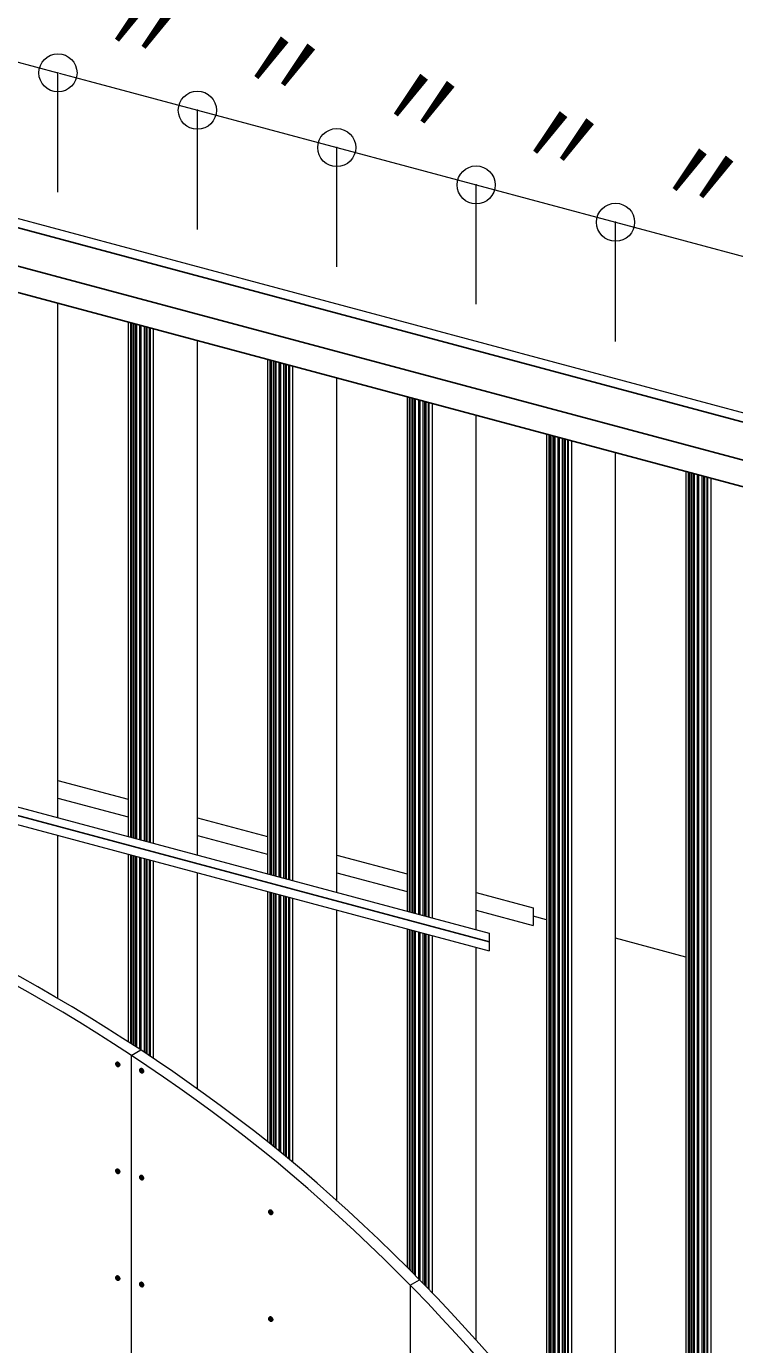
# Model space of a CAD drawing. Units: millimetres, scale not verified. Extents: x -23400 to 38824, y -71984 to 16500.
# Drawn here: x -19283 to -17945, y -4150 to -1659 of the extents above; entities that cross this region are included whole.
import ezdxf
from ezdxf.enums import TextEntityAlignment as Align

# ---------------------------------------------------------------- set-up
doc = ezdxf.new("R2010")
doc.units = ezdxf.units.MM
doc.header["$LTSCALE"] = 120
doc.header["$PDMODE"] = 32
doc.header["$PDSIZE"] = 72
for name, color, linetype, lineweight in [('B-2_SQバー', 3, 'Continuous', 18), ('B-3_ランナー', 2, 'Continuous', 25), ('B-5_寸法', 7, 'Continuous', 9), ('B-B_補強金具・金具・その他', 3, 'Continuous', 18), ('B-C_ビス・アンカーボルト・強調図形', 2, 'Continuous', 25), ('B-D_パネル', 4, 'Continuous', 9)]:
    doc.layers.add(name, color=color, linetype=linetype, lineweight=lineweight)
doc.styles.add('ＭＳ ゴシック', font='')
doc.styles.get('ＭＳ ゴシック').set_extended_font_data('MS Gothic')

msp = doc.modelspace()

# ---------------------------------------------------------------- linework, layer by layer
at = {"layer": 'B-2_SQバー'}
for p, q in [((-19223.6, -3154.1), (-19223.6, -2181.9)), ((-19090.8, -2217.5), (-19090.8, -3189.7)), ((-19086.5, -2218.7), (-19086.5, -3190.9)), ((-19083.3, -3191.7), (-19083.3, -2219.5)), ((-19080.6, -2220.3), (-19080.6, -3192.4)), ((-19076.8, -3193.5), (-19076.8, -2221.3)), ((-19074.6, -3194), (-19074.6, -2221.8)), ((-19069.4, -2223.3), (-19069.4, -3195.4)), ((-19067.2, -3196), (-19067.2, -2223.8)), ((-19066.1, -3196.3), (-19066.1, -2224.1)), ((-19060.8, -2225.5), (-19060.8, -3197.7)), ((-19057.7, -2226.4), (-19057.7, -3198.6)), ((-19054.9, -3199.3), (-19054.9, -2227.1)), ((-19051.2, -2228.1), (-19051.2, -3200.3)), ((-19049, -3200.9), (-19049, -2228.7)), ((-19043.6, -2230.2), (-19043.6, -3202.4)), ((-18960.2, -3224.7), (-18960.2, -2252.5)), ((-18827.4, -2288.1), (-18827.4, -3260.3)), ((-18823.1, -2289.3), (-18823.1, -3261.4)), ((-18819.9, -3262.3), (-18819.9, -2290.1)), ((-18817.2, -2290.8), (-18817.2, -3263)), ((-18813.4, -3264), (-18813.4, -2291.8)), ((-18811.2, -3264.6), (-18811.2, -2292.4)), ((-18806, -2293.8), (-18806, -3266)), ((-18803.8, -3266.6), (-18803.8, -2294.4)), ((-18802.7, -3266.9), (-18802.7, -2294.7)), ((-18797.4, -2296.1), (-18797.4, -3268.3)), ((-18794.3, -2297), (-18794.3, -3269.2)), ((-18791.5, -3269.9), (-18791.5, -2297.7)), ((-18787.8, -2298.7), (-18787.8, -3270.9)), ((-18785.6, -3271.5), (-18785.6, -2299.3)), ((-18780.2, -2300.8), (-18780.2, -3272.9)), ((-18696.8, -3295.3), (-18696.8, -2323.1)), ((-18564, -2358.7), (-18564, -3330.9)), ((-18559.7, -2359.8), (-18559.7, -3332)), ((-18556.5, -3332.9), (-18556.5, -2360.7)), ((-18553.8, -2361.4), (-18553.8, -3333.6)), ((-18550, -3334.6), (-18550, -2362.4)), ((-18547.8, -3335.2), (-18547.8, -2363)), ((-18542.6, -2364.4), (-18542.6, -3336.6)), ((-18540.4, -3337.2), (-18540.4, -2365)), ((-18539.3, -3337.5), (-18539.3, -2365.3)), ((-18534, -2366.7), (-18534, -3338.9)), ((-18530.9, -2367.6), (-18530.9, -3339.7)), ((-18528.1, -3340.5), (-18528.1, -2368.3)), ((-18524.3, -2369.3), (-18524.3, -3341.5)), ((-18522.2, -3342.1), (-18522.2, -2369.9)), ((-18516.8, -2371.3), (-18516.8, -3343.5)), ((-18433.4, -3365.9), (-18433.4, -2393.7)), ((-18300.6, -2429.3), (-18300.6, -4299.4)), ((-18296.3, -2430.4), (-18296.3, -4304.9)), ((-18293.1, -4308.9), (-18293.1, -2431.3)), ((-18290.3, -2432), (-18290.3, -4312.4)), ((-18286.6, -4317.2), (-18286.6, -2433)), ((-18284.4, -4320), (-18284.4, -2433.6)), ((-18279.2, -2435), (-18279.2, -4326.8)), ((-18277, -4329.5), (-18277, -2435.6)), ((-18275.9, -4331), (-18275.9, -2435.9)), ((-18270.6, -2437.3), (-18270.6, -4337.8)), ((-18267.5, -2438.1), (-18267.5, -4342)), ((-18264.7, -4345.6), (-18264.7, -2438.9)), ((-18260.9, -2439.9), (-18260.9, -4350.5)), ((-18258.8, -4353.3), (-18258.8, -2440.5)), ((-18253.3, -2441.9), (-18253.3, -4360.5)), ((-18170, -4475.7), (-18170, -2464.2)), ((-18037.2, -2499.8), (-18037.2, -4683.2)), ((-18032.9, -2501), (-18032.9, -4690.6)), ((-18029.7, -4696), (-18029.7, -2501.8)), ((-18026.9, -2502.6), (-18026.9, -4700.7)), ((-18023.2, -4707.2), (-18023.2, -2503.6)), ((-18021, -4710.9), (-18021, -2504.2)), ((-18015.7, -2505.6), (-18015.7, -4720)), ((-18013.6, -4723.8), (-18013.6, -2506.2)), ((-18012.5, -4725.7), (-18012.5, -2506.5)), ((-18007.2, -2507.9), (-18007.2, -4735)), ((-18004, -2508.7), (-18004, -4740.6)), ((-18001.3, -4745.5), (-18001.3, -2509.5)), ((-17997.5, -2510.5), (-17997.5, -4752.2)), ((-17995.4, -4756.1), (-17995.4, -2511)), ((-17989.9, -2512.5), (-17989.9, -4765.8)), ((-19223.6, -3495.9), (-19223.6, -3187.6)), ((-19090.8, -3223.2), (-19090.8, -3577.8)), ((-19086.5, -3224.4), (-19086.5, -3580.6)), ((-19083.3, -3582.7), (-19083.3, -3225.2)), ((-19080.6, -3225.9), (-19080.6, -3584.5)), ((-19076.8, -3586.9), (-19076.8, -3227)), ((-19074.6, -3588.3), (-19074.6, -3227.5)), ((-19069.4, -3228.9), (-19069.4, -3591.8)), ((-19067.2, -3593.2), (-19067.2, -3229.5)), ((-19066.1, -3594), (-19066.1, -3229.8)), ((-19060.8, -3231.2), (-19060.8, -3597.4)), ((-19057.7, -3232.1), (-19057.7, -3599.5)), ((-19054.9, -3601.4), (-19054.9, -3232.8)), ((-19051.2, -3233.8), (-19051.2, -3603.9)), ((-19049, -3605.3), (-19049, -3234.4)), ((-19043.6, -3235.9), (-19043.6, -3609)), ((-18960.2, -3666.7), (-18960.2, -3258.2)), ((-18827.4, -3293.8), (-18827.4, -3766.5)), ((-18823.1, -3294.9), (-18823.1, -3769.9)), ((-18819.9, -3772.5), (-18819.9, -3295.8)), ((-18817.2, -3296.5), (-18817.2, -3774.7)), ((-18813.4, -3777.8), (-18813.4, -3297.5)), ((-18811.2, -3779.6), (-18811.2, -3298.1)), ((-18806, -3299.5), (-18806, -3783.9)), ((-18803.8, -3785.7), (-18803.8, -3300.1)), ((-18802.7, -3786.6), (-18802.7, -3300.4)), ((-18797.4, -3301.8), (-18797.4, -3791)), ((-18794.3, -3302.7), (-18794.3, -3793.6)), ((-18791.5, -3795.9), (-18791.5, -3303.4)), ((-18787.8, -3304.4), (-18787.8, -3799.1)), ((-18785.6, -3800.9), (-18785.6, -3305)), ((-18780.2, -3306.4), (-18780.2, -3805.4)), ((-18696.8, -3877.8), (-18696.8, -3328.8)), ((-18564, -3364.4), (-18564, -4003.7)), ((-18559.7, -3365.5), (-18559.7, -4008)), ((-18556.5, -4011.2), (-18556.5, -3366.4)), ((-18553.8, -3367.1), (-18553.8, -4014)), ((-18550, -4017.8), (-18550, -3368.1)), ((-18547.8, -4020), (-18547.8, -3368.7)), ((-18542.6, -3370.1), (-18542.6, -4025.3)), ((-18540.4, -4027.5), (-18540.4, -3370.7)), ((-18539.3, -4028.6), (-18539.3, -3371)), ((-18534, -3372.4), (-18534, -4034)), ((-18530.9, -3373.2), (-18530.9, -4037.3)), ((-18528.1, -4040.1), (-18528.1, -3374)), ((-18524.3, -3375), (-18524.3, -4044)), ((-18522.2, -4046.2), (-18522.2, -3375.6)), ((-18516.8, -3377), (-18516.8, -4051.8)), ((-18433.4, -4141.7), (-18433.4, -3399.3))]:
    msp.add_line(p, q, dxfattribs=at)
at = {"layer": 'B-3_ランナー'}
for p, q in [((-14379.3, -3357.8), (-19899.6, -1878.6)), ((-14465.6, -3406.8), (-19984.5, -1928.1)), ((-14465.6, -3456.8), (-19986, -1977.6))]:
    msp.add_line(p, q, dxfattribs=at)
at = {"layer": 'B-5_寸法', "color": 4}
for p, q in [((-19223.6, -1972.3), (-19223.6, -1746.6)), ((-19221.5, -1747.2), (-19164.5, -1762.5)), ((-19164.5, -1762.5), (-18960.2, -1817.2)), ((-18960.2, -2042.9), (-18960.2, -1817.2)), ((-18960.2, -1817.2), (-18696.8, -1887.8)), ((-18696.8, -2113.4), (-18696.8, -1887.8)), ((-18696.8, -1887.8), (-18433.4, -1958.4)), ((-18433.4, -2184), (-18433.4, -1958.4)), ((-18433.4, -1958.4), (-18170, -2028.9)), ((-18170, -2254.6), (-18170, -2028.9)), ((-18170, -2028.9), (-17906.6, -2099.5))]:
    msp.add_line(p, q, dxfattribs=at)
msp.add_lwpolyline([(-19487.1, -1676), (-19308.1, -1724), (-19223.6, -1746.6)], dxfattribs=at)
at = {"layer": 'B-5_寸法'}
for p in [(-19223.6, -1746.6), (-18960.2, -1817.2), (-18696.8, -1887.8), (-18433.4, -1958.4), (-18170, -2028.9)]:
    msp.add_point(p, dxfattribs=at)
at = {"layer": 'B-B_補強金具・金具・その他'}
for p, q in [((-19881, -2978), (-18408.7, -3372.5)), ((-19881, -2994), (-18408.7, -3388.5)), ((-19881, -2994.5), (-18408.7, -3389)), ((-19881, -3011.5), (-18408.7, -3406)), ((-19223.6, -3083.7), (-19090.8, -3119.3)), ((-19223.6, -3117.2), (-19090.8, -3152.8)), ((-18960.2, -3154.3), (-18827.4, -3189.8)), ((-18960.2, -3187.7), (-18827.4, -3223.3)), ((-18696.8, -3224.8), (-18564, -3260.4)), ((-18696.8, -3258.3), (-18564, -3293.9)), ((-18433.4, -3295.4), (-18325.4, -3324.4)), ((-18433.4, -3328.9), (-18325.4, -3357.9)), ((-18325.4, -3324.4), (-18325.4, -3357.9)), ((-18408.7, -3372.5), (-18408.7, -3406))]:
    msp.add_line(p, q, dxfattribs=at)
at = {"layer": 'B-C_ビス・アンカーボルト・強調図形'}
for p, q in [((-19112.9, -3621), (-19112.2, -3620.7)), ((-19112.5, -3618.2), (-19112, -3619.1)), ((-19112.2, -3622.1), (-19111.6, -3621.7)), ((-19111.6, -3617.7), (-19111.1, -3618.6)), ((-19110.1, -3622.3), (-19109.6, -3623.2)), ((-19109.7, -3619.2), (-19109, -3618.8)), ((-19109.3, -3621.8), (-19108.8, -3622.7)), ((-19109, -3620.3), (-19108.4, -3619.9)), ((-19067.8, -3633.1), (-19067.1, -3632.7)), ((-19067.4, -3630.3), (-19066.9, -3631.2)), ((-19067.2, -3634.2), (-19066.5, -3633.8)), ((-19066.5, -3629.8), (-19066.1, -3630.7)), ((-19065, -3634.4), (-19064.5, -3635.3)), ((-19064.6, -3631.3), (-19063.9, -3630.9)), ((-19064.2, -3633.9), (-19063.7, -3634.8)), ((-19064, -3632.4), (-19063.3, -3632)), ((-19112.9, -3823), (-19112.2, -3822.7)), ((-19112.5, -3820.2), (-19112, -3821.1)), ((-19112.2, -3824.1), (-19111.6, -3823.7)), ((-19111.6, -3819.7), (-19111.1, -3820.6)), ((-19110.1, -3824.3), (-19109.6, -3825.2)), ((-19109.7, -3821.2), (-19109, -3820.8)), ((-19109.3, -3823.8), (-19108.8, -3824.7)), ((-19109, -3822.3), (-19108.4, -3821.9)), ((-19067.8, -3835.1), (-19067.1, -3834.7)), ((-19067.4, -3832.3), (-19066.9, -3833.2)), ((-19067.2, -3836.2), (-19066.5, -3835.8)), ((-19066.5, -3831.8), (-19066.1, -3832.7)), ((-19065, -3836.4), (-19064.5, -3837.3)), ((-19064.6, -3833.3), (-19063.9, -3832.9)), ((-19064.2, -3835.9), (-19063.7, -3836.8)), ((-19064, -3834.4), (-19063.3, -3834)), ((-18823.8, -3900.5), (-18823.1, -3900.1)), ((-18823.4, -3897.7), (-18822.9, -3898.5)), ((-18823.2, -3901.6), (-18822.5, -3901.2)), ((-18822.6, -3897.2), (-18822.1, -3898)), ((-18821.1, -3901.8), (-18820.6, -3902.6)), ((-18820.6, -3898.6), (-18819.9, -3898.3)), ((-18820.2, -3901.3), (-18819.7, -3902.1)), ((-18820, -3899.7), (-18819.3, -3899.3)), ((-19112.9, -4025), (-19112.2, -4024.7)), ((-19112.5, -4022.2), (-19112, -4023.1)), ((-19112.2, -4026.1), (-19111.6, -4025.7)), ((-19111.6, -4021.7), (-19111.1, -4022.6)), ((-19110.1, -4026.3), (-19109.6, -4027.2)), ((-19109.7, -4023.2), (-19109, -4022.8)), ((-19109.3, -4025.8), (-19108.8, -4026.7)), ((-19109, -4024.3), (-19108.4, -4023.9)), ((-19067.4, -4034.3), (-19066.9, -4035.2)), ((-19066.5, -4033.8), (-19066.1, -4034.7)), ((-19064.6, -4035.3), (-19063.9, -4034.9)), ((-19064, -4036.4), (-19063.3, -4036)), ((-19067.8, -4037.1), (-19067.1, -4036.7)), ((-19067.2, -4038.2), (-19066.5, -4037.8)), ((-19065, -4038.4), (-19064.5, -4039.3)), ((-19064.2, -4037.9), (-19063.7, -4038.8)), ((-18823.8, -4102.5), (-18823.1, -4102.1)), ((-18823.4, -4099.7), (-18822.9, -4100.5)), ((-18823.2, -4103.6), (-18822.5, -4103.2)), ((-18822.6, -4099.2), (-18822.1, -4100)), ((-18821.1, -4103.8), (-18820.6, -4104.6)), ((-18820.6, -4100.6), (-18819.9, -4100.3)), ((-18820.2, -4103.3), (-18819.7, -4104.1)), ((-18820, -4101.7), (-18819.3, -4101.3))]:
    msp.add_line(p, q, dxfattribs=at)
for points in [[(-19112.8, -3616.7), (-19113.3, -3617), (-19113.7, -3617.5), (-19114, -3618), (-19114.2, -3618.7), (-19114.3, -3619.3), (-19114.3, -3620), (-19114.2, -3620.8), (-19113.9, -3621.5), (-19113.6, -3622.2), (-19113.2, -3622.8), (-19112.7, -3623.4), (-19112.1, -3623.8), (-19111.5, -3624.2), (-19110.9, -3624.5), (-19110.2, -3624.6), (-19109.6, -3624.6), (-19109, -3624.5), (-19108.4, -3624.3), (-19108, -3623.9), (-19107.6, -3623.4), (-19107.3, -3622.9), (-19107.1, -3622.3), (-19107, -3621.6), (-19107, -3620.9), (-19107.1, -3620.2), (-19107.3, -3619.4), (-19107.7, -3618.8), (-19108.1, -3618.1), (-19108.6, -3617.6), (-19109.2, -3617.1), (-19109.8, -3616.7), (-19110.4, -3616.5), (-19111, -3616.3), (-19111.7, -3616.3), (-19112.3, -3616.4)], [(-19067.7, -3628.8), (-19068.2, -3629.1), (-19068.6, -3629.6), (-19068.9, -3630.1), (-19069.1, -3630.7), (-19069.2, -3631.4), (-19069.2, -3632.1), (-19069.1, -3632.8), (-19068.8, -3633.6), (-19068.5, -3634.2), (-19068.1, -3634.9), (-19067.6, -3635.4), (-19067, -3635.9), (-19066.4, -3636.3), (-19065.8, -3636.5), (-19065.1, -3636.7), (-19064.5, -3636.7), (-19063.9, -3636.6), (-19063.4, -3636.3), (-19062.9, -3636), (-19062.5, -3635.5), (-19062.2, -3635), (-19062, -3634.3), (-19061.9, -3633.7), (-19061.9, -3633), (-19062, -3632.2), (-19062.3, -3631.5), (-19062.6, -3630.8), (-19063, -3630.2), (-19063.5, -3629.6), (-19064.1, -3629.2), (-19064.7, -3628.8), (-19065.3, -3628.5), (-19066, -3628.4), (-19066.6, -3628.4), (-19067.2, -3628.5)], [(-19112.8, -3818.7), (-19113.3, -3819), (-19113.7, -3819.5), (-19114, -3820), (-19114.2, -3820.7), (-19114.3, -3821.3), (-19114.3, -3822), (-19114.2, -3822.8), (-19113.9, -3823.5), (-19113.6, -3824.2), (-19113.2, -3824.8), (-19112.7, -3825.4), (-19112.1, -3825.8), (-19111.5, -3826.2), (-19110.9, -3826.5), (-19110.2, -3826.6), (-19109.6, -3826.6), (-19109, -3826.5), (-19108.4, -3826.3), (-19108, -3825.9), (-19107.6, -3825.4), (-19107.3, -3824.9), (-19107.1, -3824.3), (-19107, -3823.6), (-19107, -3822.9), (-19107.1, -3822.2), (-19107.3, -3821.4), (-19107.7, -3820.8), (-19108.1, -3820.1), (-19108.6, -3819.6), (-19109.2, -3819.1), (-19109.8, -3818.7), (-19110.4, -3818.5), (-19111, -3818.3), (-19111.7, -3818.3), (-19112.3, -3818.4)], [(-19067.7, -3830.8), (-19068.2, -3831.1), (-19068.6, -3831.6), (-19068.9, -3832.1), (-19069.1, -3832.7), (-19069.2, -3833.4), (-19069.2, -3834.1), (-19069.1, -3834.8), (-19068.8, -3835.6), (-19068.5, -3836.2), (-19068.1, -3836.9), (-19067.6, -3837.4), (-19067, -3837.9), (-19066.4, -3838.3), (-19065.8, -3838.5), (-19065.1, -3838.7), (-19064.5, -3838.7), (-19063.9, -3838.6), (-19063.4, -3838.3), (-19062.9, -3838), (-19062.5, -3837.5), (-19062.2, -3837), (-19062, -3836.3), (-19061.9, -3835.7), (-19061.9, -3835), (-19062, -3834.2), (-19062.3, -3833.5), (-19062.6, -3832.8), (-19063, -3832.2), (-19063.5, -3831.6), (-19064.1, -3831.2), (-19064.7, -3830.8), (-19065.3, -3830.5), (-19066, -3830.4), (-19066.6, -3830.4), (-19067.2, -3830.5)], [(-18823.8, -3896.1), (-18824.2, -3896.5), (-18824.6, -3896.9), (-18824.9, -3897.5), (-18825.1, -3898.1), (-18825.2, -3898.8), (-18825.2, -3899.5), (-18825.1, -3900.2), (-18824.9, -3900.9), (-18824.5, -3901.6), (-18824.1, -3902.3), (-18823.6, -3902.8), (-18823, -3903.3), (-18822.4, -3903.7), (-18821.8, -3903.9), (-18821.1, -3904), (-18820.5, -3904.1), (-18819.9, -3903.9), (-18819.4, -3903.7), (-18818.9, -3903.4), (-18818.5, -3902.9), (-18818.2, -3902.3), (-18818, -3901.7), (-18817.9, -3901), (-18817.9, -3900.3), (-18818, -3899.6), (-18818.3, -3898.9), (-18818.6, -3898.2), (-18819, -3897.6), (-18819.5, -3897), (-18820.1, -3896.5), (-18820.7, -3896.2), (-18821.3, -3895.9), (-18822, -3895.8), (-18822.6, -3895.8), (-18823.2, -3895.9)], [(-19112.8, -4020.7), (-19113.3, -4021), (-19113.7, -4021.5), (-19114, -4022), (-19114.2, -4022.7), (-19114.3, -4023.3), (-19114.3, -4024), (-19114.2, -4024.8), (-19113.9, -4025.5), (-19113.6, -4026.2), (-19113.2, -4026.8), (-19112.7, -4027.4), (-19112.1, -4027.8), (-19111.5, -4028.2), (-19110.9, -4028.5), (-19110.2, -4028.6), (-19109.6, -4028.6), (-19109, -4028.5), (-19108.4, -4028.3), (-19108, -4027.9), (-19107.6, -4027.4), (-19107.3, -4026.9), (-19107.1, -4026.3), (-19107, -4025.6), (-19107, -4024.9), (-19107.1, -4024.2), (-19107.3, -4023.4), (-19107.7, -4022.8), (-19108.1, -4022.1), (-19108.6, -4021.6), (-19109.2, -4021.1), (-19109.8, -4020.7), (-19110.4, -4020.5), (-19111, -4020.3), (-19111.7, -4020.3), (-19112.3, -4020.4)], [(-19067.7, -4032.8), (-19068.2, -4033.1), (-19068.6, -4033.6), (-19068.9, -4034.1), (-19069.1, -4034.7), (-19069.2, -4035.4), (-19069.2, -4036.1), (-19069.1, -4036.8), (-19068.8, -4037.6), (-19068.5, -4038.2), (-19068.1, -4038.9), (-19067.6, -4039.4), (-19067, -4039.9), (-19066.4, -4040.3), (-19065.8, -4040.5), (-19065.1, -4040.7), (-19064.5, -4040.7), (-19063.9, -4040.6), (-19063.4, -4040.3), (-19062.9, -4040), (-19062.5, -4039.5), (-19062.2, -4039), (-19062, -4038.3), (-19061.9, -4037.7), (-19061.9, -4037), (-19062, -4036.2), (-19062.3, -4035.5), (-19062.6, -4034.8), (-19063, -4034.2), (-19063.5, -4033.6), (-19064.1, -4033.2), (-19064.7, -4032.8), (-19065.3, -4032.5), (-19066, -4032.4), (-19066.6, -4032.4), (-19067.2, -4032.5)], [(-18823.8, -4098.1), (-18824.2, -4098.5), (-18824.6, -4098.9), (-18824.9, -4099.5), (-18825.1, -4100.1), (-18825.2, -4100.8), (-18825.2, -4101.5), (-18825.1, -4102.2), (-18824.9, -4102.9), (-18824.5, -4103.6), (-18824.1, -4104.3), (-18823.6, -4104.8), (-18823, -4105.3), (-18822.4, -4105.7), (-18821.8, -4105.9), (-18821.1, -4106), (-18820.5, -4106.1), (-18819.9, -4105.9), (-18819.4, -4105.7), (-18818.9, -4105.4), (-18818.5, -4104.9), (-18818.2, -4104.3), (-18818, -4103.7), (-18817.9, -4103), (-18817.9, -4102.3), (-18818, -4101.6), (-18818.3, -4100.9), (-18818.6, -4100.2), (-18819, -4099.6), (-18819.5, -4099), (-18820.1, -4098.5), (-18820.7, -4098.2), (-18821.3, -4097.9), (-18822, -4097.8), (-18822.6, -4097.8), (-18823.2, -4097.9)]]:
    msp.add_lwpolyline(points, close=True, dxfattribs=at)
for centre, radius, start, end in [((-19111.3, -3620.8), 1.6, 186.951, 233.049), ((-19109.8, -3621.9), 4.58, 113.8919, 126.1081), ((-19112.9, -3619.8), 1.16, 308.7678, 35.3238), ((-19111.2, -3622.8), 1.16, 24.6762, 111.2322), ((-19110.1, -3618.1), 1.16, 204.6762, 291.2322), ((-19110.1, -3621.5), 1.78, 284.0911, 315.9089), ((-19108.3, -3621.2), 1.16, 128.7678, 215.3238), ((-19110.3, -3620.3), 1.99, 11.7102, 48.2898), ((-19066.2, -3632.9), 1.6, 186.951, 233.049), ((-19064.7, -3634), 4.58, 113.8919, 126.1081), ((-19067.8, -3631.8), 1.16, 308.7678, 35.3238), ((-19066.1, -3634.9), 1.16, 24.6762, 111.2322), ((-19065, -3630.2), 1.16, 204.6762, 291.2322), ((-19065, -3633.5), 1.78, 284.0911, 315.9089), ((-19063.2, -3633.3), 1.16, 128.7678, 215.3238), ((-19065.3, -3632.4), 1.99, 11.7102, 48.2898), ((-19111.3, -3822.8), 1.6, 186.951, 233.049), ((-19109.8, -3823.9), 4.58, 113.8919, 126.1081), ((-19112.9, -3821.8), 1.16, 308.7678, 35.3238), ((-19111.2, -3824.8), 1.16, 24.6762, 111.2322), ((-19110.1, -3820.1), 1.16, 204.6762, 291.2322), ((-19110.1, -3823.5), 1.78, 284.0911, 315.9089), ((-19108.3, -3823.2), 1.16, 128.7678, 215.3238), ((-19110.3, -3822.3), 1.99, 11.7102, 48.2898), ((-19066.2, -3834.9), 1.6, 186.951, 233.049), ((-19064.7, -3836), 4.58, 113.8919, 126.1081), ((-19067.8, -3833.8), 1.16, 308.7678, 35.3238), ((-19066.1, -3836.9), 1.16, 24.6762, 111.2322), ((-19065, -3832.2), 1.16, 204.6762, 291.2322), ((-19065, -3835.5), 1.78, 284.0911, 315.9089), ((-19063.2, -3835.3), 1.16, 128.7678, 215.3238), ((-19065.3, -3834.4), 1.99, 11.7102, 48.2898), ((-18822.2, -3900.3), 1.6, 186.951, 233.049), ((-18820.7, -3901.4), 4.58, 113.8919, 126.1081), ((-18823.9, -3899.2), 1.16, 308.7678, 35.3238), ((-18822.1, -3902.3), 1.16, 24.6762, 111.2322), ((-18821, -3897.6), 1.16, 204.6762, 291.2322), ((-18821, -3900.9), 1.78, 284.0911, 315.9089), ((-18819.3, -3900.6), 1.16, 128.7678, 215.3238), ((-18821.3, -3899.7), 1.99, 11.7102, 48.2898), ((-19111.3, -4024.8), 1.6, 186.951, 233.049), ((-19109.8, -4025.9), 4.58, 113.8919, 126.1081), ((-19112.9, -4023.8), 1.16, 308.7678, 35.3238), ((-19111.2, -4026.8), 1.16, 24.6762, 111.2322), ((-19110.1, -4022.1), 1.16, 204.6762, 291.2322), ((-19110.1, -4025.5), 1.78, 284.0911, 315.9089), ((-19108.3, -4025.2), 1.16, 128.7678, 215.3238), ((-19110.3, -4024.3), 1.99, 11.7102, 48.2898), ((-19064.7, -4038), 4.58, 113.8919, 126.1081), ((-19067.8, -4035.8), 1.16, 308.7678, 35.3238), ((-19065, -4034.2), 1.16, 204.6762, 291.2322), ((-19065.3, -4036.4), 1.99, 11.7102, 48.2898), ((-19066.2, -4036.9), 1.6, 186.951, 233.049), ((-19066.1, -4038.9), 1.16, 24.6762, 111.2322), ((-19065, -4037.5), 1.78, 284.0911, 315.9089), ((-19063.2, -4037.3), 1.16, 128.7678, 215.3238), ((-18822.2, -4102.3), 1.6, 186.951, 233.049), ((-18820.7, -4103.4), 4.58, 113.8919, 126.1081), ((-18823.9, -4101.2), 1.16, 308.7678, 35.3238), ((-18822.1, -4104.3), 1.16, 24.6762, 111.2322), ((-18821, -4099.6), 1.16, 204.6762, 291.2322), ((-18821, -4102.9), 1.78, 284.0911, 315.9089), ((-18819.3, -4102.6), 1.16, 128.7678, 215.3238), ((-18821.3, -4101.7), 1.99, 11.7102, 48.2898)]:
    msp.add_arc(centre, radius, start, end, dxfattribs=at)
at = {"layer": 'B-D_パネル'}
for p, q in [((-14359.6, -3345.6), (-19879.9, -1866.4)), ((-18300.6, -3347.1), (-18325.4, -3340.4)), ((-18037.2, -3417.7), (-18170, -3382.1)), ((-19085, -3603.5), (-19067.2, -3593.2)), ((-19085, -3603.5), (-19085, -8682.3)), ((-18558.2, -4037.7), (-18540.4, -4027.5)), ((-18558.2, -4037.7), (-18558.2, -8823.5))]:
    msp.add_line(p, q, dxfattribs=at)
for centre, radius, start, end in [((-21007.6, -6517.7), 3491.3, 51.6623, 71.4815), ((-20989.9, -6507.4), 3491.3, 51.6623, 71.4815), ((-20997.4, -6430.7), 3417.1, 9.0049, 50.8918), ((-20979.7, -6420.5), 3417.1, 9.0049, 50.8918)]:
    msp.add_arc(centre, radius, start, end, dxfattribs=at)

# ---------------------------------------------------------------- texts
at = {"layer": 'B-5_寸法', "style": 'ＭＳ ゴシック'}
for p in [(-19172.7, -1735.4), (-18909.3, -1806), (-18645.8, -1876.6), (-18382.4, -1947.2), (-18119, -2017.7)]:
    msp.add_text('〃', height=132, rotation=345, dxfattribs=at).set_placement(p, align=Align.BOTTOM_LEFT)

doc.saveas('drawing.dxf')
